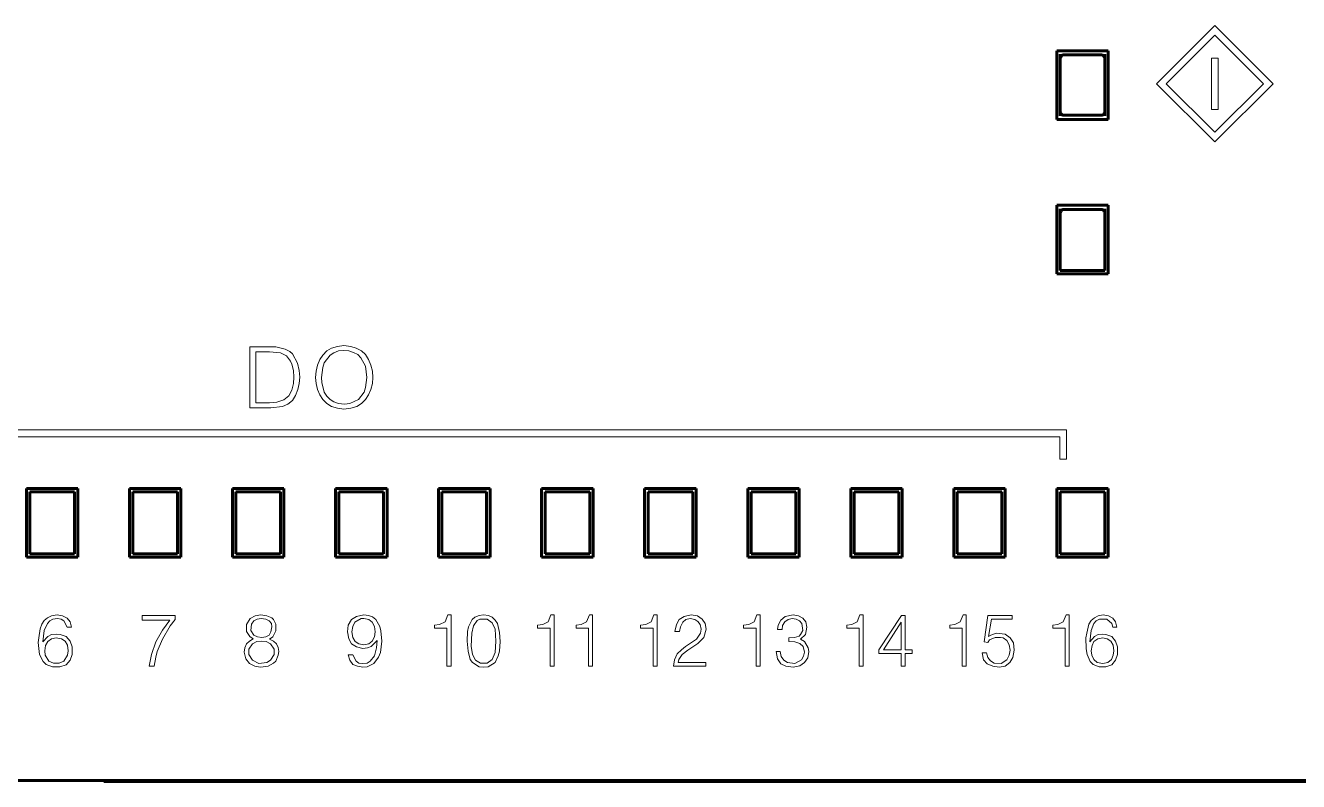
# Model space of a CAD drawing. Header units: millimetres. Extents: x 0 to 53000, y -591 to 24400.
# Drawn here: x 2850.39 to 2887.46, y 2882.47 to 2904.49 of the extents above; entities that cross this region are included whole.
import ezdxf
from ezdxf.enums import TextEntityAlignment as Align

# ---------------------------------------------------------------- set-up
doc = ezdxf.new("R2010")
doc.units = ezdxf.units.MM
doc.linetypes.add('K5LT_BASIC', pattern=[0])
doc.linetypes.add('K5LT_THIN', pattern=[0])
doc.layers.add('Основная', color=7, linetype='Continuous', lineweight=30)
doc.styles.add('текст', font='isocpeui.ttf')

# ---------------------------------------------------------------- blocks, each defined once
blk = doc.blocks.new('Программируемое реле ПР102')
at = {"layer": 'Основная', "linetype": 'K5LT_THIN', "lineweight": 18}
for p, q in [((95.156, -2.21), (96.853, -0.513)), ((96.853, -0.513), (98.55, -2.21)), ((95.439, -2.21), (96.853, -0.796)), ((96.853, -0.796), (98.268, -2.21)), ((96.753, -1.463), (96.953, -1.463)), ((96.753, -2.963), (96.753, -1.463)), ((96.953, -1.463), (96.953, -2.963)), ((96.853, -3.907), (95.156, -2.21)), ((96.853, -3.624), (95.439, -2.21)), ((98.268, -2.21), (96.853, -3.624)), ((98.55, -2.21), (96.853, -3.907)), ((96.953, -2.963), (96.753, -2.963)), ((68.756, -9.874), (68.756, -11.647)), ((69.516, -9.874), (68.756, -9.874)), ((69.782, -9.94), (69.516, -9.874)), ((69.916, -10.007), (69.782, -9.94)), ((69.996, -10.074), (69.916, -10.007)), ((71.002, -9.994), (70.882, -10.114)), ((71.135, -9.914), (71.002, -9.994)), ((71.309, -9.86), (71.135, -9.914)), ((71.202, -10.047), (71.335, -9.994)), ((71.495, -9.834), (71.309, -9.86)), ((71.335, -9.994), (71.495, -9.98)), ((71.695, -9.86), (71.495, -9.834)), ((71.495, -9.98), (71.642, -9.994)), ((71.642, -9.994), (71.775, -10.034)), ((71.855, -9.914), (71.695, -9.86)), ((72.002, -9.994), (71.855, -9.914)), ((72.122, -10.1), (72.002, -9.994)), ((68.929, -10.02), (69.329, -10.02)), ((68.929, -11.5), (68.929, -10.02)), ((69.329, -10.02), (69.649, -10.047)), ((69.649, -10.047), (69.822, -10.14)), ((69.822, -10.14), (69.942, -10.287)), ((69.942, -10.287), (69.982, -10.38)), ((70.142, -10.354), (69.996, -10.074)), ((70.196, -10.567), (70.142, -10.354)), ((70.789, -10.247), (70.722, -10.407)), ((70.882, -10.114), (70.789, -10.247)), ((70.882, -10.474), (70.922, -10.34)), ((70.922, -10.34), (71.095, -10.114)), ((71.095, -10.114), (71.202, -10.047)), ((71.775, -10.034), (71.895, -10.1)), ((71.895, -10.1), (71.989, -10.194)), ((71.989, -10.194), (72.122, -10.434)), ((72.215, -10.247), (72.122, -10.1)), ((72.282, -10.407), (72.215, -10.247)), ((69.982, -10.38), (70.022, -10.567)), ((70.022, -10.567), (70.036, -10.754)), ((70.209, -10.754), (70.196, -10.567)), ((70.682, -10.58), (70.669, -10.767)), ((70.722, -10.407), (70.682, -10.58)), ((70.842, -10.767), (70.882, -10.474)), ((72.122, -10.434), (72.162, -10.767)), ((72.322, -10.58), (72.282, -10.407)), ((72.335, -10.767), (72.322, -10.58)), ((70.022, -10.94), (69.982, -11.14)), ((70.036, -10.754), (70.022, -10.94)), ((70.089, -11.287), (70.156, -11.114)), ((70.156, -11.114), (70.196, -10.94)), ((70.196, -10.94), (70.209, -10.754)), ((70.669, -10.767), (70.682, -10.94)), ((70.682, -10.94), (70.722, -11.114)), ((70.722, -11.114), (70.789, -11.274)), ((70.855, -10.914), (70.842, -10.767)), ((70.922, -11.194), (70.855, -10.914)), ((72.122, -11.06), (72.082, -11.194)), ((72.162, -10.767), (72.122, -11.06)), ((72.215, -11.274), (72.282, -11.114)), ((72.282, -11.114), (72.322, -10.94)), ((72.322, -10.94), (72.335, -10.767)), ((69.542, -11.487), (69.329, -11.5)), ((69.742, -11.42), (69.542, -11.487)), ((69.889, -11.3), (69.742, -11.42)), ((69.862, -11.54), (69.996, -11.434)), ((69.982, -11.14), (69.889, -11.3)), ((69.996, -11.434), (70.089, -11.287)), ((70.789, -11.274), (70.882, -11.407)), ((70.882, -11.407), (71.002, -11.527)), ((71.002, -11.314), (70.922, -11.194)), ((71.095, -11.407), (71.002, -11.314)), ((71.202, -11.474), (71.095, -11.407)), ((71.335, -11.527), (71.202, -11.474)), ((71.922, -11.407), (71.669, -11.527)), ((72.082, -11.194), (71.922, -11.407)), ((72.002, -11.527), (72.122, -11.407)), ((72.122, -11.407), (72.215, -11.274)), ((68.756, -11.647), (69.369, -11.647)), ((69.329, -11.5), (68.929, -11.5)), ((69.369, -11.647), (69.702, -11.607)), ((69.702, -11.607), (69.862, -11.54)), ((71.002, -11.527), (71.135, -11.607)), ((71.135, -11.607), (71.309, -11.66)), ((71.309, -11.66), (71.495, -11.687)), ((71.509, -11.54), (71.335, -11.527)), ((71.495, -11.687), (71.695, -11.66)), ((71.669, -11.527), (71.509, -11.54)), ((71.695, -11.66), (71.869, -11.607)), ((71.869, -11.607), (72.002, -11.527)), ((47.335, -12.293), (92.535, -12.293)), ((47.535, -12.493), (92.335, -12.493)), ((92.335, -12.493), (92.335, -13.143)), ((92.535, -12.293), (92.535, -13.143)), ((92.535, -13.143), (92.335, -13.143)), ((62.862, -17.763), (62.768, -17.843)), ((62.982, -17.71), (62.862, -17.763)), ((63.142, -17.683), (62.982, -17.71)), ((63.022, -17.803), (63.155, -17.79)), ((63.302, -17.71), (63.142, -17.683)), ((63.155, -17.79), (63.262, -17.803)), ((63.435, -17.776), (63.302, -17.71)), ((63.528, -17.883), (63.435, -17.776)), ((66.582, -17.696), (65.622, -17.696)), ((65.622, -17.696), (65.622, -17.83)), ((66.582, -17.816), (66.582, -17.696)), ((68.768, -17.79), (68.662, -17.963)), ((68.915, -17.71), (68.768, -17.79)), ((69.075, -17.683), (68.915, -17.71)), ((69.088, -17.79), (68.968, -17.803)), ((69.248, -17.71), (69.075, -17.683)), ((69.222, -17.803), (69.088, -17.79)), ((69.395, -17.763), (69.248, -17.71)), ((69.448, -17.816), (69.395, -17.763)), ((71.862, -17.723), (71.715, -17.816)), ((71.995, -17.79), (71.808, -17.896)), ((72.075, -17.683), (71.862, -17.723)), ((72.075, -17.79), (71.995, -17.79)), ((72.208, -17.696), (72.075, -17.683)), ((72.222, -17.816), (72.075, -17.79)), ((72.328, -17.736), (72.208, -17.696)), ((72.422, -17.816), (72.328, -17.736)), ((74.522, -17.683), (74.442, -17.883)), ((74.615, -17.683), (74.522, -17.683)), ((74.615, -19.176), (74.615, -17.683)), ((75.308, -17.75), (75.228, -17.816)), ((75.428, -17.696), (75.308, -17.75)), ((75.562, -17.683), (75.428, -17.696)), ((75.708, -17.696), (75.562, -17.683)), ((75.815, -17.75), (75.708, -17.696)), ((75.895, -17.83), (75.815, -17.75)), ((77.522, -17.683), (77.442, -17.883)), ((77.615, -17.683), (77.522, -17.683)), ((77.615, -19.176), (77.615, -17.683)), ((78.642, -17.683), (78.562, -17.883)), ((78.735, -17.683), (78.642, -17.683)), ((78.735, -19.176), (78.735, -17.683)), ((80.521, -17.683), (80.441, -17.883)), ((80.614, -17.683), (80.521, -17.683)), ((80.614, -19.176), (80.614, -17.683)), ((81.401, -17.723), (81.254, -17.816)), ((81.601, -17.683), (81.401, -17.723)), ((81.454, -17.816), (81.574, -17.79)), ((81.574, -17.79), (81.707, -17.816)), ((81.787, -17.71), (81.601, -17.683)), ((81.921, -17.803), (81.787, -17.71)), ((83.52, -17.683), (83.44, -17.883)), ((83.613, -17.683), (83.52, -17.683)), ((83.613, -19.176), (83.613, -17.683)), ((84.346, -17.723), (84.213, -17.83)), ((84.573, -17.683), (84.346, -17.723)), ((84.426, -17.816), (84.546, -17.79)), ((84.546, -17.79), (84.666, -17.803)), ((84.733, -17.71), (84.573, -17.683)), ((84.853, -17.776), (84.733, -17.71)), ((84.946, -17.883), (84.853, -17.776)), ((86.52, -17.683), (86.44, -17.883)), ((86.613, -17.683), (86.52, -17.683)), ((86.613, -19.176), (86.613, -17.683)), ((87.733, -17.696), (87.066, -18.696)), ((87.84, -17.696), (87.733, -17.696)), ((87.84, -18.696), (87.84, -17.696)), ((89.52, -17.683), (89.44, -17.883)), ((89.613, -17.683), (89.52, -17.683)), ((89.613, -19.176), (89.613, -17.683)), ((90.24, -17.696), (90.133, -18.47)), ((90.946, -17.696), (90.24, -17.696)), ((90.946, -17.803), (90.946, -17.696)), ((92.52, -17.683), (92.44, -17.883)), ((92.613, -17.683), (92.52, -17.683)), ((92.613, -19.176), (92.613, -17.683)), ((93.346, -17.763), (93.253, -17.843)), ((93.453, -17.71), (93.346, -17.763)), ((93.6, -17.683), (93.453, -17.71)), ((93.76, -17.71), (93.6, -17.683)), ((93.88, -17.776), (93.76, -17.71)), ((93.96, -17.883), (93.88, -17.776)), ((62.648, -18.083), (62.608, -18.35)), ((62.702, -17.95), (62.648, -18.083)), ((62.768, -17.843), (62.702, -17.95)), ((62.728, -18.47), (62.768, -18.136)), ((62.768, -18.136), (62.862, -17.936)), ((62.862, -17.936), (62.928, -17.856)), ((62.928, -17.856), (63.022, -17.803)), ((63.262, -17.803), (63.342, -17.856)), ((63.342, -17.856), (63.435, -18.043)), ((63.435, -18.043), (63.568, -18.043)), ((63.568, -18.043), (63.528, -17.883)), ((65.622, -17.83), (66.422, -17.83)), ((66.208, -18.123), (66.022, -18.47)), ((66.422, -17.83), (66.208, -18.123)), ((66.208, -18.39), (66.435, -18.003)), ((66.435, -18.003), (66.582, -17.816)), ((68.662, -17.963), (68.662, -18.163)), ((68.808, -17.95), (68.782, -18.136)), ((68.782, -18.136), (68.875, -18.27)), ((68.875, -17.856), (68.808, -17.95)), ((68.968, -17.803), (68.875, -17.856)), ((69.315, -17.856), (69.222, -17.803)), ((69.382, -17.936), (69.315, -17.856)), ((69.368, -18.176), (69.395, -18.03)), ((69.395, -18.03), (69.382, -17.936)), ((69.422, -18.323), (69.515, -18.15)), ((69.515, -17.95), (69.448, -17.816)), ((69.515, -18.15), (69.515, -17.95)), ((71.622, -17.976), (71.595, -18.176)), ((71.715, -17.816), (71.622, -17.976)), ((71.755, -18.016), (71.728, -18.176)), ((71.808, -17.896), (71.755, -18.016)), ((72.315, -17.896), (72.222, -17.816)), ((72.382, -18.016), (72.315, -17.896)), ((72.408, -18.176), (72.382, -18.016)), ((72.542, -18.016), (72.422, -17.816)), ((72.568, -18.15), (72.542, -18.016)), ((72.595, -18.443), (72.568, -18.15)), ((74.282, -17.963), (74.135, -17.976)), ((74.135, -17.976), (74.135, -18.07)), ((74.135, -18.07), (74.495, -18.07)), ((74.442, -17.883), (74.282, -17.963)), ((74.495, -18.07), (74.495, -19.176)), ((75.122, -18.03), (75.095, -18.163)), ((75.228, -17.816), (75.122, -18.03)), ((75.268, -18.003), (75.215, -18.216)), ((75.375, -17.843), (75.268, -18.003)), ((75.455, -17.803), (75.375, -17.843)), ((75.668, -17.803), (75.455, -17.803)), ((75.815, -17.91), (75.668, -17.803)), ((75.895, -18.096), (75.815, -17.91)), ((75.962, -17.936), (75.895, -17.83)), ((75.922, -18.443), (75.895, -18.096)), ((76.028, -18.19), (75.962, -17.936)), ((77.282, -17.963), (77.135, -17.976)), ((77.135, -17.976), (77.135, -18.07)), ((77.135, -18.07), (77.495, -18.07)), ((77.442, -17.883), (77.282, -17.963)), ((77.495, -18.07), (77.495, -19.176)), ((78.402, -17.963), (78.255, -17.976)), ((78.255, -17.976), (78.255, -18.07)), ((78.255, -18.07), (78.615, -18.07)), ((78.562, -17.883), (78.402, -17.963)), ((78.615, -18.07), (78.615, -19.176)), ((80.281, -17.963), (80.134, -17.976)), ((80.134, -17.976), (80.134, -18.07)), ((80.134, -18.07), (80.494, -18.07)), ((80.441, -17.883), (80.281, -17.963)), ((80.494, -18.07), (80.494, -19.176)), ((81.174, -17.963), (81.134, -18.163)), ((81.254, -17.816), (81.174, -17.963)), ((81.267, -18.163), (81.294, -18.03)), ((81.294, -18.03), (81.361, -17.896)), ((81.361, -17.896), (81.454, -17.816)), ((81.707, -17.816), (81.801, -17.87)), ((81.801, -17.87), (81.867, -17.963)), ((81.867, -17.963), (81.894, -18.096)), ((81.894, -18.096), (81.881, -18.216)), ((82.014, -17.936), (81.921, -17.803)), ((81.974, -18.336), (82.041, -18.096)), ((82.041, -18.096), (82.014, -17.936)), ((83.28, -17.963), (83.133, -17.976)), ((83.133, -17.976), (83.133, -18.07)), ((83.133, -18.07), (83.493, -18.07)), ((83.44, -17.883), (83.28, -17.963)), ((83.493, -18.07), (83.493, -19.176)), ((84.133, -17.976), (84.12, -18.11)), ((84.12, -18.11), (84.253, -18.11)), ((84.213, -17.83), (84.133, -17.976)), ((84.253, -18.11), (84.266, -17.99)), ((84.266, -17.99), (84.333, -17.883)), ((84.333, -17.883), (84.426, -17.816)), ((84.666, -17.803), (84.76, -17.856)), ((84.76, -17.856), (84.826, -17.936)), ((84.853, -18.136), (84.786, -18.256)), ((84.826, -17.936), (84.853, -18.136)), ((84.933, -18.256), (84.973, -18.043)), ((84.973, -18.043), (84.946, -17.883)), ((86.28, -17.963), (86.133, -17.976)), ((86.133, -17.976), (86.133, -18.07)), ((86.133, -18.07), (86.493, -18.07)), ((86.44, -17.883), (86.28, -17.963)), ((86.493, -18.07), (86.493, -19.176)), ((87.72, -17.896), (87.2, -18.696)), ((87.72, -18.696), (87.72, -17.896)), ((89.28, -17.963), (89.133, -17.976)), ((89.133, -17.976), (89.133, -18.07)), ((89.133, -18.07), (89.493, -18.07)), ((89.44, -17.883), (89.28, -17.963)), ((89.493, -18.07), (89.493, -19.176)), ((90.266, -18.31), (90.346, -17.803)), ((90.346, -17.803), (90.946, -17.803)), ((92.28, -17.963), (92.133, -17.976)), ((92.133, -17.976), (92.133, -18.07)), ((92.133, -18.07), (92.493, -18.07)), ((92.44, -17.883), (92.28, -17.963)), ((92.493, -18.07), (92.493, -19.176)), ((93.186, -17.95), (93.12, -18.216)), ((93.253, -17.843), (93.186, -17.95)), ((93.213, -18.47), (93.253, -18.136)), ((93.253, -18.136), (93.333, -17.936)), ((93.333, -17.936), (93.4, -17.856)), ((93.4, -17.856), (93.493, -17.803)), ((93.493, -17.803), (93.706, -17.803)), ((93.706, -17.803), (93.853, -17.936)), ((93.853, -17.936), (93.88, -18.043)), ((93.88, -18.043), (94, -18.043)), ((94, -18.043), (93.96, -17.883)), ((62.608, -18.35), (62.595, -18.483)), ((62.595, -18.483), (62.635, -18.83)), ((62.875, -18.31), (62.728, -18.47)), ((62.875, -18.456), (62.808, -18.576)), ((62.982, -18.256), (62.875, -18.31)), ((62.982, -18.376), (62.875, -18.456)), ((63.128, -18.243), (62.982, -18.256)), ((63.115, -18.35), (62.982, -18.376)), ((63.275, -18.376), (63.115, -18.35)), ((63.235, -18.256), (63.128, -18.243)), ((63.408, -18.31), (63.235, -18.256)), ((63.382, -18.443), (63.275, -18.376)), ((63.448, -18.563), (63.382, -18.443)), ((63.528, -18.443), (63.408, -18.31)), ((63.582, -18.616), (63.528, -18.443)), ((66.022, -18.47), (65.888, -18.83)), ((66.062, -18.75), (66.208, -18.39)), ((68.662, -18.523), (68.608, -18.643)), ((68.662, -18.163), (68.755, -18.31)), ((68.742, -18.443), (68.662, -18.523)), ((68.835, -18.523), (68.728, -18.683)), ((68.848, -18.376), (68.742, -18.443)), ((68.755, -18.31), (68.848, -18.376)), ((68.955, -18.456), (68.835, -18.523)), ((68.875, -18.27), (68.982, -18.323)), ((69.102, -18.443), (68.955, -18.456)), ((68.982, -18.323), (69.102, -18.336)), ((69.102, -18.336), (69.222, -18.323)), ((69.235, -18.456), (69.102, -18.443)), ((69.222, -18.323), (69.315, -18.27)), ((69.355, -18.523), (69.235, -18.456)), ((69.315, -18.27), (69.368, -18.176)), ((69.328, -18.39), (69.422, -18.323)), ((69.448, -18.443), (69.328, -18.39)), ((69.462, -18.683), (69.355, -18.523)), ((69.528, -18.523), (69.448, -18.443)), ((69.582, -18.63), (69.528, -18.523)), ((71.595, -18.176), (71.635, -18.376)), ((71.635, -18.376), (71.715, -18.523)), ((71.715, -18.523), (71.862, -18.616)), ((71.728, -18.176), (71.755, -18.336)), ((71.755, -18.336), (71.822, -18.456)), ((71.822, -18.456), (71.928, -18.523)), ((71.928, -18.523), (72.075, -18.55)), ((72.075, -18.55), (72.222, -18.523)), ((72.222, -18.523), (72.315, -18.443)), ((72.288, -18.603), (72.462, -18.43)), ((72.315, -18.443), (72.382, -18.323)), ((72.382, -18.323), (72.408, -18.176)), ((72.462, -18.43), (72.448, -18.643)), ((72.555, -18.776), (72.595, -18.443)), ((75.095, -18.163), (75.082, -18.443)), ((75.082, -18.443), (75.108, -18.736)), ((75.215, -18.216), (75.202, -18.59)), ((75.895, -18.776), (75.922, -18.443)), ((76.042, -18.456), (76.028, -18.19)), ((76.028, -18.736), (76.042, -18.456)), ((81.134, -18.163), (81.267, -18.163)), ((81.761, -18.39), (81.441, -18.603)), ((81.507, -18.71), (81.801, -18.51)), ((81.881, -18.216), (81.761, -18.39)), ((81.801, -18.51), (81.974, -18.336)), ((84.613, -18.336), (84.453, -18.35)), ((84.453, -18.35), (84.453, -18.456)), ((84.453, -18.456), (84.626, -18.47)), ((84.746, -18.296), (84.613, -18.336)), ((84.626, -18.47), (84.773, -18.51)), ((84.786, -18.256), (84.746, -18.296)), ((84.773, -18.51), (84.866, -18.603)), ((84.786, -18.39), (84.933, -18.256)), ((84.906, -18.456), (84.786, -18.39)), ((85.013, -18.643), (84.906, -18.456)), ((90.133, -18.47), (90.24, -18.483)), ((90.24, -18.483), (90.293, -18.403)), ((90.333, -18.27), (90.266, -18.31)), ((90.293, -18.403), (90.453, -18.336)), ((90.48, -18.216), (90.333, -18.27)), ((90.453, -18.336), (90.613, -18.336)), ((90.746, -18.243), (90.48, -18.216)), ((90.613, -18.336), (90.693, -18.35)), ((90.693, -18.35), (90.8, -18.43)), ((90.893, -18.35), (90.746, -18.243)), ((90.8, -18.43), (90.866, -18.55)), ((90.986, -18.496), (90.893, -18.35)), ((91.013, -18.71), (90.986, -18.496)), ((93.12, -18.216), (93.093, -18.35)), ((93.093, -18.35), (93.106, -18.67)), ((93.346, -18.31), (93.213, -18.47)), ((93.333, -18.456), (93.28, -18.576)), ((93.44, -18.376), (93.333, -18.456)), ((93.453, -18.256), (93.346, -18.31)), ((93.586, -18.35), (93.44, -18.376)), ((93.586, -18.243), (93.453, -18.256)), ((93.68, -18.256), (93.586, -18.243)), ((93.72, -18.376), (93.586, -18.35)), ((93.853, -18.31), (93.68, -18.256)), ((93.826, -18.443), (93.72, -18.376)), ((93.893, -18.563), (93.826, -18.443)), ((93.96, -18.443), (93.853, -18.31)), ((94.013, -18.616), (93.96, -18.443)), ((62.635, -18.83), (62.742, -19.043)), ((62.808, -18.576), (62.782, -18.723)), ((62.782, -18.723), (62.795, -18.856)), ((62.795, -18.856), (62.902, -19.03)), ((63.342, -19.03), (63.448, -18.856)), ((63.462, -18.723), (63.448, -18.563)), ((63.448, -18.856), (63.462, -18.723)), ((63.528, -19.003), (63.582, -18.83)), ((63.582, -18.83), (63.582, -18.616)), ((65.888, -18.83), (65.822, -19.176)), ((66.022, -18.91), (66.062, -18.75)), ((68.608, -18.643), (68.595, -18.763)), ((68.595, -18.763), (68.635, -18.963)), ((68.728, -18.683), (68.728, -18.83)), ((68.728, -18.83), (68.835, -19.003)), ((69.355, -19.003), (69.462, -18.83)), ((69.462, -18.83), (69.462, -18.683)), ((69.515, -19.03), (69.582, -18.856)), ((69.595, -18.75), (69.582, -18.63)), ((69.582, -18.856), (69.595, -18.75)), ((71.622, -18.843), (71.662, -19.003)), ((71.755, -18.843), (71.622, -18.843)), ((71.848, -19.03), (71.755, -18.843)), ((71.862, -18.616), (72.048, -18.656)), ((72.048, -18.656), (72.182, -18.643)), ((72.182, -18.643), (72.288, -18.603)), ((72.382, -18.87), (72.262, -19.03)), ((72.448, -18.643), (72.382, -18.87)), ((72.502, -18.91), (72.555, -18.776)), ((75.108, -18.736), (75.175, -18.976)), ((75.202, -18.59), (75.242, -18.83)), ((75.242, -18.83), (75.322, -19.003)), ((75.815, -18.976), (75.895, -18.776)), ((75.895, -19.07), (75.988, -18.87)), ((75.988, -18.87), (76.028, -18.736)), ((81.201, -18.816), (81.121, -18.99)), ((81.321, -18.696), (81.201, -18.816)), ((81.241, -18.976), (81.347, -18.83)), ((81.441, -18.603), (81.321, -18.696)), ((81.347, -18.83), (81.507, -18.71)), ((84.2, -18.75), (84.08, -18.75)), ((84.08, -18.75), (84.12, -18.963)), ((84.226, -18.896), (84.2, -18.75)), ((84.306, -19.003), (84.226, -18.896)), ((84.88, -18.883), (84.813, -18.99)), ((84.866, -18.603), (84.906, -18.763)), ((84.906, -18.763), (84.88, -18.883)), ((85, -18.936), (85.026, -18.75)), ((85.026, -18.75), (85.013, -18.643)), ((87.066, -18.696), (87.066, -18.803)), ((87.066, -18.803), (87.72, -18.803)), ((87.2, -18.696), (87.72, -18.696)), ((87.72, -18.803), (87.72, -19.176)), ((88.04, -18.696), (87.84, -18.696)), ((87.84, -19.176), (87.84, -18.803)), ((87.84, -18.803), (88.04, -18.803)), ((88.04, -18.803), (88.04, -18.696)), ((90.2, -18.79), (90.08, -18.79)), ((90.08, -18.79), (90.12, -18.99)), ((90.24, -18.923), (90.2, -18.79)), ((90.866, -18.856), (90.8, -18.99)), ((90.866, -18.55), (90.893, -18.71)), ((90.893, -18.71), (90.866, -18.856)), ((90.973, -18.923), (91.013, -18.71)), ((93.106, -18.67), (93.133, -18.83)), ((93.133, -18.83), (93.226, -19.043)), ((93.28, -18.576), (93.253, -18.723)), ((93.253, -18.723), (93.266, -18.856)), ((93.266, -18.856), (93.333, -18.976)), ((93.84, -18.976), (93.893, -18.856)), ((93.906, -18.723), (93.893, -18.563)), ((93.893, -18.856), (93.906, -18.723)), ((93.96, -19.003), (94.013, -18.83)), ((94.013, -18.83), (94.013, -18.616)), ((62.742, -19.043), (62.822, -19.123)), ((62.822, -19.123), (63.008, -19.19)), ((62.902, -19.03), (63.035, -19.083)), ((63.008, -19.19), (63.222, -19.19)), ((63.035, -19.083), (63.208, -19.083)), ((63.208, -19.083), (63.342, -19.03)), ((63.222, -19.19), (63.408, -19.136)), ((63.408, -19.136), (63.528, -19.003)), ((65.822, -19.176), (65.968, -19.176)), ((65.968, -19.176), (66.022, -18.91)), ((68.635, -18.963), (68.742, -19.096)), ((68.742, -19.096), (68.902, -19.176)), ((68.835, -19.003), (69.022, -19.096)), ((68.902, -19.176), (69.062, -19.203)), ((69.022, -19.096), (69.248, -19.07)), ((69.062, -19.203), (69.288, -19.176)), ((69.248, -19.07), (69.355, -19.003)), ((69.288, -19.176), (69.448, -19.083)), ((69.448, -19.083), (69.515, -19.03)), ((71.662, -19.003), (71.755, -19.123)), ((71.755, -19.123), (71.888, -19.176)), ((71.928, -19.083), (71.848, -19.03)), ((71.888, -19.176), (72.048, -19.203)), ((72.048, -19.096), (71.928, -19.083)), ((72.168, -19.083), (72.048, -19.096)), ((72.048, -19.203), (72.168, -19.19)), ((72.262, -19.03), (72.168, -19.083)), ((72.168, -19.19), (72.368, -19.096)), ((72.368, -19.096), (72.502, -18.91)), ((74.495, -19.176), (74.615, -19.176)), ((75.175, -18.976), (75.242, -19.07)), ((75.242, -19.07), (75.428, -19.19)), ((75.322, -19.003), (75.468, -19.083)), ((75.428, -19.19), (75.562, -19.203)), ((75.468, -19.083), (75.668, -19.083)), ((75.562, -19.203), (75.695, -19.19)), ((75.668, -19.083), (75.815, -18.976)), ((75.695, -19.19), (75.895, -19.07)), ((77.495, -19.176), (77.615, -19.176)), ((78.615, -19.176), (78.735, -19.176)), ((80.494, -19.176), (80.614, -19.176)), ((81.121, -18.99), (81.094, -19.176)), ((81.094, -19.176), (82.027, -19.176)), ((81.227, -19.07), (81.241, -18.976)), ((82.027, -19.07), (81.227, -19.07)), ((82.027, -19.176), (82.027, -19.07)), ((83.493, -19.176), (83.613, -19.176)), ((84.12, -18.963), (84.213, -19.11)), ((84.213, -19.11), (84.36, -19.176)), ((84.413, -19.07), (84.306, -19.003)), ((84.36, -19.176), (84.573, -19.203)), ((84.626, -19.096), (84.413, -19.07)), ((84.573, -19.203), (84.773, -19.163)), ((84.813, -18.99), (84.626, -19.096)), ((84.773, -19.163), (84.906, -19.07)), ((84.906, -19.07), (85, -18.936)), ((86.493, -19.176), (86.613, -19.176)), ((87.72, -19.176), (87.84, -19.176)), ((89.493, -19.176), (89.613, -19.176)), ((90.12, -18.99), (90.226, -19.11)), ((90.226, -19.11), (90.386, -19.176)), ((90.32, -19.016), (90.24, -18.923)), ((90.426, -19.083), (90.32, -19.016)), ((90.386, -19.176), (90.573, -19.203)), ((90.626, -19.096), (90.426, -19.083)), ((90.573, -19.203), (90.746, -19.176)), ((90.8, -18.99), (90.626, -19.096)), ((90.746, -19.176), (90.88, -19.07)), ((90.88, -19.07), (90.973, -18.923)), ((92.493, -19.176), (92.613, -19.176)), ((93.226, -19.043), (93.306, -19.123)), ((93.306, -19.123), (93.48, -19.19)), ((93.333, -18.976), (93.426, -19.07)), ((93.426, -19.07), (93.586, -19.096)), ((93.48, -19.19), (93.68, -19.19)), ((93.586, -19.096), (93.733, -19.07)), ((93.68, -19.19), (93.853, -19.136)), ((93.733, -19.07), (93.84, -18.976)), ((93.853, -19.136), (93.96, -19.003))]:
    blk.add_line(p, q, dxfattribs=at)
at = {"layer": 'Основная', "linetype": 'K5LT_BASIC', "lineweight": 60}
for p, q in [((93.75, -1.25), (92.25, -1.25)), ((92.25, -1.25), (92.25, -3.25)), ((92.35, -1.35), (92.35, -3.15)), ((92.442, -1.372), (93.558, -1.372)), ((93.65, -3.15), (93.65, -1.35)), ((93.75, -3.25), (93.75, -1.25)), ((92.25, -3.25), (93.75, -3.25)), ((93.558, -3.129), (92.442, -3.129)), ((92.25, -5.75), (92.25, -7.75)), ((93.75, -5.75), (92.25, -5.75)), ((92.35, -5.85), (92.35, -7.65)), ((93.558, -5.872), (92.442, -5.872)), ((93.65, -7.65), (93.65, -5.85)), ((93.75, -7.75), (93.75, -5.75)), ((92.25, -7.75), (93.75, -7.75)), ((92.35, -7.65), (93.65, -7.65)), ((62.25, -14), (62.25, -16)), ((63.75, -14), (62.25, -14)), ((63.75, -16), (63.75, -14)), ((66.75, -14), (65.25, -14)), ((65.25, -14), (65.25, -16)), ((66.75, -16), (66.75, -14)), ((69.75, -14), (68.25, -14)), ((68.25, -14), (68.25, -16)), ((69.75, -16), (69.75, -14)), ((72.75, -14), (71.25, -14)), ((71.25, -14), (71.25, -16)), ((72.75, -16), (72.75, -14)), ((74.25, -14), (74.25, -16)), ((75.75, -14), (74.25, -14)), ((75.75, -16), (75.75, -14)), ((77.25, -14), (77.25, -16)), ((78.75, -14), (77.25, -14)), ((78.75, -16), (78.75, -14)), ((80.25, -14), (80.25, -16)), ((81.75, -14), (80.25, -14)), ((81.75, -16), (81.75, -14)), ((83.25, -14), (83.25, -16)), ((84.75, -14), (83.25, -14)), ((84.75, -16), (84.75, -14)), ((86.25, -14), (86.25, -16)), ((87.75, -14), (86.25, -14)), ((87.75, -16), (87.75, -14)), ((90.75, -14), (89.25, -14)), ((89.25, -14), (89.25, -16)), ((90.75, -16), (90.75, -14)), ((93.75, -14), (92.25, -14)), ((92.25, -14), (92.25, -16)), ((93.75, -16), (93.75, -14)), ((62.35, -14.1), (62.35, -15.9)), ((63.65, -14.1), (62.35, -14.1)), ((63.65, -15.9), (63.65, -14.1)), ((65.35, -14.1), (65.35, -15.9)), ((66.65, -14.1), (65.35, -14.1)), ((66.65, -15.9), (66.65, -14.1)), ((69.65, -14.1), (68.35, -14.1)), ((68.35, -14.1), (68.35, -15.9)), ((69.65, -15.9), (69.65, -14.1)), ((71.35, -14.1), (71.35, -15.9)), ((72.65, -14.1), (71.35, -14.1)), ((72.65, -15.9), (72.65, -14.1)), ((75.65, -14.1), (74.35, -14.1)), ((74.35, -14.1), (74.35, -15.9)), ((75.65, -15.9), (75.65, -14.1)), ((77.35, -14.1), (77.35, -15.9)), ((78.65, -14.1), (77.35, -14.1)), ((78.65, -15.9), (78.65, -14.1)), ((81.65, -14.1), (80.35, -14.1)), ((80.35, -14.1), (80.35, -15.9)), ((81.65, -15.9), (81.65, -14.1)), ((83.35, -14.1), (83.35, -15.9)), ((84.65, -14.1), (83.35, -14.1)), ((84.65, -15.9), (84.65, -14.1)), ((87.65, -14.1), (86.35, -14.1)), ((86.35, -14.1), (86.35, -15.9)), ((87.65, -15.9), (87.65, -14.1)), ((90.65, -14.1), (89.35, -14.1)), ((89.35, -14.1), (89.35, -15.9)), ((90.65, -15.9), (90.65, -14.1)), ((92.35, -14.1), (92.35, -15.9)), ((93.65, -14.1), (92.35, -14.1)), ((93.65, -15.9), (93.65, -14.1)), ((62.35, -15.9), (63.65, -15.9)), ((65.35, -15.9), (66.65, -15.9)), ((68.35, -15.9), (69.65, -15.9)), ((71.35, -15.9), (72.65, -15.9)), ((74.35, -15.9), (75.65, -15.9)), ((77.35, -15.9), (78.65, -15.9)), ((80.35, -15.9), (81.65, -15.9)), ((83.35, -15.9), (84.65, -15.9)), ((86.35, -15.9), (87.65, -15.9)), ((89.35, -15.9), (90.65, -15.9)), ((92.35, -15.9), (93.65, -15.9)), ((62.25, -16), (63.75, -16)), ((65.25, -16), (66.75, -16)), ((68.25, -16), (69.75, -16)), ((71.25, -16), (72.75, -16)), ((74.25, -16), (75.75, -16)), ((77.25, -16), (78.75, -16)), ((80.25, -16), (81.75, -16)), ((83.25, -16), (84.75, -16)), ((86.25, -16), (87.75, -16)), ((89.25, -16), (90.75, -16)), ((92.25, -16), (93.75, -16)), ((114.2, -22.5), (2.8, -22.5)), ((62.35, -22.507), (62.35, -22.524)), ((63.05, -22.507), (63.05, -22.527)), ((63.55, -22.507), (63.55, -22.527)), ((64, -22.504), (63.9, -22.504)), ((64.5, -22.509), (64.5, -22.535)), ((64.5, -22.535), (114.2, -22.535))]:
    blk.add_line(p, q, dxfattribs=at)
blk.add_ellipse((62.7, -22.507), major_axis=(0.35, 0), ratio=0.008727, start_param=0, end_param=3.141593, dxfattribs=at)
for points in [[(92.442, -1.372), (92.434, -1.372), (92.426, -1.374), (92.419, -1.376), (92.411, -1.379), (92.404, -1.383), (92.398, -1.388), (92.392, -1.392), (92.387, -1.398), (92.382, -1.405), (92.378, -1.412), (92.375, -1.419), (92.374, -1.427), (92.372, -1.432), (92.372, -1.437), (92.372, -1.442)], [(93.628, -1.442), (93.628, -1.434), (93.627, -1.426), (93.624, -1.419), (93.622, -1.412), (93.618, -1.405), (93.613, -1.398), (93.608, -1.392), (93.602, -1.387), (93.595, -1.383), (93.589, -1.379), (93.581, -1.376), (93.574, -1.374), (93.569, -1.373), (93.563, -1.372), (93.558, -1.372)], [(92.372, -3.059), (92.372, -3.067), (92.373, -3.074), (92.376, -3.082), (92.378, -3.089), (92.382, -3.096), (92.387, -3.102), (92.392, -3.108), (92.398, -3.114), (92.405, -3.118), (92.411, -3.122), (92.419, -3.125), (92.426, -3.127), (92.431, -3.128), (92.437, -3.129), (92.442, -3.129)], [(93.558, -3.129), (93.566, -3.129), (93.574, -3.127), (93.581, -3.125), (93.589, -3.122), (93.596, -3.118), (93.602, -3.113), (93.608, -3.108), (93.613, -3.102), (93.618, -3.096), (93.622, -3.089), (93.625, -3.082), (93.626, -3.074), (93.628, -3.069), (93.628, -3.064), (93.628, -3.059)], [(92.372, -5.942), (92.372, -5.934), (92.373, -5.926), (92.376, -5.919), (92.378, -5.912), (92.382, -5.905), (92.387, -5.898), (92.392, -5.892), (92.398, -5.887), (92.405, -5.883), (92.411, -5.879), (92.419, -5.876), (92.426, -5.874), (92.431, -5.873), (92.437, -5.872), (92.442, -5.872)], [(93.558, -5.872), (93.566, -5.872), (93.574, -5.874), (93.581, -5.876), (93.589, -5.879), (93.596, -5.883), (93.602, -5.888), (93.608, -5.892), (93.613, -5.898), (93.618, -5.905), (93.622, -5.912), (93.625, -5.919), (93.626, -5.927), (93.628, -5.932), (93.628, -5.937), (93.628, -5.942)]]:
    blk.add_open_spline(points, degree=3, knots=[0, 0, 0, 0, 0.0000234717, 0.0000234717, 0.0000234717, 0.0000469418, 0.0000469418, 0.0000469418, 0.0000704031, 0.0000704031, 0.0000704031, 0.0000938617, 0.0000938617, 0.0000938617, 0.0001091673, 0.0001091673, 0.0001091673, 0.0001091673], dxfattribs=at)
blk.add_rational_spline([(63.9, -22.504), (63.695, -22.504), (63.55, -22.506), (63.55, -22.507)], [1, 0.804737854124, 0.804737854124, 1], degree=3, dxfattribs=at)
at = {"layer": 'Основная', "style": 'текст'}
blk.add_attdef('№', text='', height=40, dxfattribs=at).set_placement((57, -88), align=Align.MIDDLE_CENTER)

msp = doc.modelspace()

# ---------------------------------------------------------------- block references
at = {"layer": 'Основная'}
msp.add_blockref('Программируемое реле ПР102', (2788.17049, 2905), dxfattribs=at)

doc.saveas('drawing.dxf')
